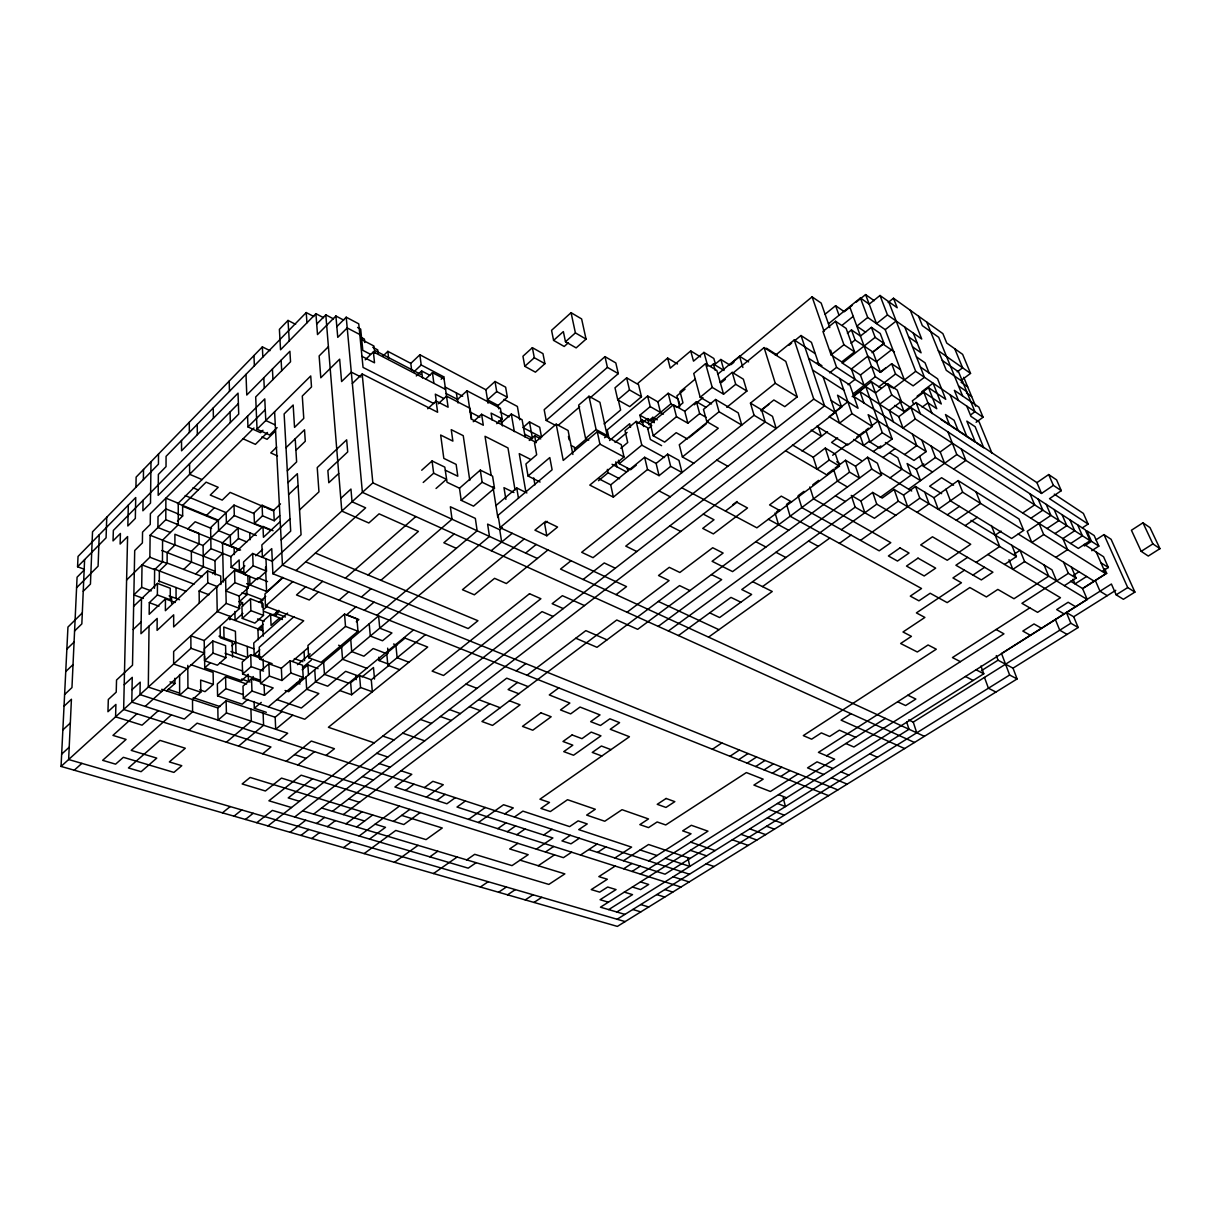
<?xml version="1.0" encoding="UTF-8"?>
<svg xmlns="http://www.w3.org/2000/svg" width="1221" height="1221" viewBox="0 0 1221 1221"><rect width="100%" height="100%" fill="white"/><g stroke="black" fill="none" stroke-linecap="round" stroke-linejoin="round"><path stroke-width="1.5" d="M171.581 603.189L171.596 597.603M175.168 602.487L165.446 598.885L165.384 610.698L207.585 570.924L220.696 576.022L220.879 584.554M126.602 580.021L149.862 557.234L150.122 535.241L165.797 519.688L165.888 498.137L178.235 503.235L253.953 427.991M159.295 581.913L159.371 570.94L167.109 563.446L167.155 552.579L174.908 545.024L174.908 534.264L203.083 545.497L234.31 515.567L234.005 505.097L253.953 513.522M154.441 588.324L154.624 569.688L162.454 562.087L162.576 540.155L178.281 524.74L178.235 503.235M157.372 594.963L157.463 583.409L170.268 588.232L170.253 599.74L157.372 594.963L149.313 602.655L149.176 614.316L165.446 598.885M158.532 453.998L158.44 464.178L92.521 531.807L90.446 584.081L83.242 591.269M149.038 626.114L148.306 687.072L161.676 691.498M150.992 461.767L150.504 503.098L142.888 510.79L143.055 500.305M141.514 598.748L140.964 633.714L157.173 618.437L157.082 630.372L173.672 614.835L173.657 626.922L234.539 570.344L247.817 575.579L248.245 587.835L239.24 596.062L239.606 608.455L204.212 640.567L204.38 653.052L145.146 706.394M143.391 598.427L133.852 594.917L141.682 587.347L142.033 564.896L154.624 569.688M143.376 479.639L143.529 469.475M135.928 487.271L136.126 477.106L262.362 346.886L269.963 350.671M128.312 505.112L127.839 525.976L135.333 518.406L135.729 497.542L78.037 556.425L77.564 566.758L84.463 569.322M106.761 517.2L106.074 537.82L77.564 566.758M99.237 534.783L98.092 566.162L76.587 587.744M84.6 559.615L81.838 623.885L74.588 630.982M996.305 655.601L998.03 660.21L1013.018 668.162L1017.108 678.937L617.368 926.403L61.05 766.422L67.949 627.06L82.311 612.896M295.619 324.343L288.019 320.436L279.395 329.334L280.54 349.786L315.918 313.675L323.611 317.719M313.873 316.56L306.227 312.561L166.071 456.349L166.025 466.636L158.364 474.465L158.181 495.344L238.721 414.072L238.034 393.147L181.563 450.793L181.517 440.491M238.385 403.556L113.355 530.433L113.034 540.903L120.406 533.47L120.131 544.047L127.594 536.553L123.642 709.493L680.982 887.026M316.712 324.069L325.809 314.835L333.547 318.895M84.157 570.054L77.076 577.197L71.963 687.576L64.606 694.566M343.681 320.116L335.897 315.995L317.506 334.569L315.918 313.675M336.828 326.618L346.215 317.201L358.745 323.84L363.049 367.414L433.821 403.556M262.958 430.235L260.485 432.677L247.97 426.923L265.278 409.661M328.403 346.688L319.139 355.921L320.802 377.777L339.652 359.188L341.605 381.547L351.282 372.13L360.943 376.999M277.136 427.625L269.627 434.997L257.036 429.197L310.729 375.961L311.508 386.95L302.289 396.031L303.77 418.391L294.536 427.396L293.162 405.021L284.127 413.934L290.69 531.135L281.166 539.926M177.503 521.077L182.662 515.979L182.616 505.433L206.12 482.158L218.193 487.301L210.271 495.07L222.207 500.106L230.128 492.399L265.201 507.387M267.475 432.463L255.403 444.352L243.086 438.782M275.473 431.074L267.078 439.316L261.889 436.935M187.652 529.075L195.131 521.794L211.554 528.495M66.85 649.099L74.069 642.078M365.232 359.813L373.382 351.877L445.573 389.423M206.563 515.323L214.347 507.753M276.694 447.115L270.741 452.899L277.503 455.967M286.019 447.68L304.517 429.777L305.281 441.285L295.925 450.274M352.335 383.501L362.179 373.977L437.606 412.24L436.095 401.037L448.092 407.188L443.772 376.831L421.199 364.972L419.871 354.762L485.882 389.758L488.064 403.22M382.707 356.334L387.851 351.358L410.805 363.385L411.645 370.192M234.005 505.097L210.607 527.64L210.974 548.672L203.22 556.059M65.736 671.596L73.031 664.59M133.638 606.318L157.463 583.409M183.699 569.429L191.422 562.057L191.331 551.358L199.084 543.91L198.962 533.318L176.633 524.313M287.317 470.833L296.627 461.92L295.223 438.766M410.805 363.385L419.871 354.762M262.088 505.25L262.53 515.811L274.237 520.757L273.718 510.225L262.088 505.25L254.029 512.896L254.441 523.443L271.093 530.418M133.196 629.487L141.148 621.932M287.973 482.6L297.359 473.702L301.068 534.767L272.314 561.126M195.635 574.038L203.373 566.727L203.083 545.497M413.37 372.359L421.199 364.972M215.262 574.923L214.988 560.698L222.756 553.372M240.583 550.03L230.571 545.985L238.461 538.537L238.141 527.991L222.512 542.841L223.412 582.005M254.441 523.443L262.53 515.811M64.026 706.226L71.428 699.251L68.635 759.523L625.137 921.596M288.644 494.52L298.077 485.622M273.718 510.225L280.494 503.861M416.285 375.961L421.611 370.955L429.884 375.274M212.622 573.763L215.201 571.336L161.874 550.518M273.061 530.692L262.988 526.48L230.861 556.639L231.151 567.399L242.933 572.039M199.267 603.128L199.13 591.01L207.768 582.905L207.585 570.924M274.237 520.757L279.67 515.659M425.686 378.983L432.448 372.664L444.078 378.769M231.151 567.399L239.118 559.951L239.453 570.833L244.536 572.832M280.006 521.825L263.446 537.271L262.988 526.48M62.851 729.929L70.33 722.985M272.42 561.324L252.671 553.479L243.559 561.95L243.971 574.267L257.326 579.532L266.499 571.138L265.964 558.867M290.003 518.788L261.874 544.932L262.393 557.264L271.734 548.641L272.894 573.748L828.586 795.649M299.557 509.905L318.956 491.865L317.231 467.582L346.657 439.835L347.71 451.923L327.869 470.497L328.8 482.722L338.736 473.473M441.163 379.258L443.772 376.831M239.453 570.833L244.841 565.842M255.693 555.784L262.546 549.435M124.206 684.783L132.265 677.35L131.792 702.09L184.325 719.047L192.597 711.797L192.506 699.526L200.793 692.215L200.656 680.066L213.324 684.386L213.11 672.405L190.964 664.728M234.539 570.344L234.89 582.646L225.885 590.949L239.24 596.062M243.971 574.267L253.129 565.796L252.671 553.479M427.701 408.76L436.095 401.037M438.202 403.8L446.535 396.138L470.039 408.287L471.703 419.276L483.302 425.213L481.578 414.255L473.244 421.718M61.66 754.135L69.2 747.221M132.036 689.651L140.201 682.157L140.003 694.612L689.468 874.236M225.595 578.647L226.19 603.372L173.641 651.526L173.641 664.026L187.057 668.65M340.766 498.397L350.946 489.072L352.045 501.77L365.644 507.844L296.001 570.543M247.375 587.286L257.799 577.762L267.536 581.608M458.043 402.961L457.524 399.42L466.987 390.796L500.412 408.333L502.167 418.864L496.733 423.672M239.133 601.907L247.039 594.719L246.795 587.515M61.05 766.422L190.934 648.305L190.842 635.775L204.212 640.567M272.894 573.748L372.848 482.844L362.179 373.977M238.675 606.181L242.536 602.655L239.255 601.404M250.488 598.809L241.926 606.578L242.292 618.391L254.868 623.107L263.492 615.415L263.003 603.632L250.488 598.809L250.9 610.637L242.292 618.391M485.882 389.758L495.024 381.486L505.631 387.179L507.356 397.222L498.168 405.433L498.733 408.821M532.387 347.68L522.939 356.242L524.786 366.3L535.424 372.176L544.932 363.675L542.979 353.647L532.387 347.68L534.31 357.738L544.932 363.675M553.586 340.384L563.354 331.593L565.476 341.758L576.144 347.893L586.049 339.102L581.623 318.94L571.062 312.683L551.556 330.326L553.586 340.384L564.209 346.474L568.406 342.735M242.887 613.415L235.104 620.436L234.859 611.477M282.753 577.411L266.605 591.987L265.537 567.017M212.82 641.025L204.395 648.626L204.563 660.714L217.384 665.216L225.87 657.692L225.58 645.619L212.82 641.025L213.034 653.128L204.563 660.714M282.967 577.686L264.957 593.955L265.461 606.135L303.708 620.802L259.691 659.172L272.115 663.644M259.157 602.319L265.705 596.428M74.252 770.222L81.868 763.384M136.981 713.736L112.943 735.393L126.084 739.422L102.625 760.332L115.598 764.163L123.352 757.31L173.916 772.405L181.792 765.689L169.337 761.935L185.302 748.229L159.951 740.369L128.419 767.948L141.102 771.687L156.761 758.119L131.196 750.381L171.413 714.865M495.024 381.486L496.718 391.559L487.515 399.832L498.168 405.433M524.786 366.3L534.31 357.738M166.636 690.949L174.908 683.516L174.908 678.265M265.461 606.135L292.796 581.639M263.522 609.523L267.475 605.982M421.703 470.222L432.066 460.958L444.81 467.124L447.039 482.28L459.493 488.217L461.187 500.335L473.55 506.15L494.49 488.232L492.582 476.129L480.296 470.116L459.493 488.217M565.476 341.758L575.396 332.89L571.062 312.683M248.336 674.679L241.499 680.616L204.731 667.856L210.18 662.988M158.348 710.653L142.079 725.167L115.583 716.834L115.903 704.425L107.952 711.721L108.318 699.465L116.224 692.154L116.544 680.021L132.509 665.186L134.707 550.518L142.384 542.902L142.552 532.097L150.244 524.42L150.381 513.705L264.774 398.901L265.781 420.528L275.229 424.923M231.807 645.726L235.714 642.246M187.79 665.353L187.927 687.881L179.64 695.253L179.594 674.465M282.02 618.803L270.589 614.453L262.637 621.535L263.232 636.172M263.095 624.313L257.906 628.922L258.318 639.712M278.831 610.347L273.55 615.033L263.828 611.324M305.708 586.797L296.505 594.963L309.264 599.999L318.483 591.895M423.214 482.463L433.638 473.214L432.066 460.958M258.287 629.929L261.92 626.709L262.057 630.082M279.136 611.431L276.648 613.644L285.439 617.002M525.213 437.255L522.1 419.719L511.309 414.056L501.862 422.405L498.748 420.787M313.049 589.789L322.634 581.333M287.637 613.095L253.754 643.009L254.166 654.685L261.111 657.188M213.324 684.386L205.052 691.651L199.634 689.834M436.034 488.492L446.459 479.319L433.638 473.214M246.611 684.019L225.58 676.724L217.353 683.958L217.582 695.878L242.216 704.181L247.741 699.45M261.294 658.485L250.702 654.67L242.246 662.087L242.613 674.053L260.287 680.25M294.078 616.59L259.218 647.191L259.691 659.172M254.166 654.685L259.783 649.77M345.39 578.159L415.827 516.559M522.97 427.564L529.471 421.886L539.697 427.258L541.559 437.316L523.885 428.098M589.85 398.077L618.299 373.626L615.811 362.927L604.99 356.639L544.169 409.691L546.199 420.436L555.555 425.396M217.582 695.878L225.854 688.675L225.58 676.724M242.613 674.053L251.114 666.651L250.702 654.67M546.199 420.436L607.417 367.384L604.99 356.639M188.889 730.28L197.1 723.168L270.955 746.993L262.683 753.784M339.041 600.167L348.641 591.864M368.086 574.999L418.406 531.394L379.09 513.843L368.834 522.985L341.804 511.08L325.809 314.835M226.129 700.732L226.404 712.942L218.04 720.115L217.811 707.936L226.129 700.732L275.168 717.231L282.188 711.37M260.455 681.883L251.526 678.754L242.994 686.156L243.361 698.381L304.746 719.245L413.507 629.899M268.315 706.867L303.22 677.426L302.503 665.231L290.14 660.729L281.349 668.269L268.849 663.781L260.149 671.306L260.622 683.562L273.183 687.942L264.514 695.329L251.953 691.01L243.361 698.381M529.258 440.46L534.676 435.775L540.735 438.919M461.187 500.335L482.142 482.249L480.296 470.116M572.878 454.456L568.086 430.494L556.181 424.16L534.508 442.826L536.675 454.761L525.915 463.949L528.037 476.022L540.094 482.036M604.563 437.744L607.188 435.546L599.908 402.304L588.965 396.245L578.647 405.128L585.576 438.431L588.751 440.125M558.546 425L579.685 406.822M260.622 683.562L269.368 676.052L268.849 663.781M361.416 597.023L371.092 588.72M380.876 580.326L452.029 519.23L450.351 506.761L475.335 518.391L477.152 530.784L376.923 615.292M344.536 614.102L307.936 645.466L308.684 657.737L321.138 662.316L357.982 631.257L356.944 618.986L344.536 614.102L345.512 626.404L308.684 657.737M293.071 660.653L308.104 647.786M355.921 606.852L346.703 614.743L358.898 619.551L356.288 621.764M626.648 377.854L615.002 387.805L617.765 399.893L629.746 406.624L641.468 396.764L638.552 384.707L626.648 377.854L629.502 389.942L641.468 396.764M297.451 664.682L310.134 653.876M269.368 676.052L281.944 680.494L290.781 672.969L290.14 660.729M364.438 610.302L374.038 602.136M454.197 533.943L443.834 542.765L456.333 548.336M266.331 712.316L254.334 708.272L261.248 702.411M528.037 476.022L549.801 457.554L552.106 469.795L498.107 515.277L500.045 527.625L626.541 586.614L616.056 594.627M617.765 399.893L629.502 389.942M303.434 666.834L311.324 660.134M637.774 383.379L667.628 358.058L677.487 363.965M302.182 669.764L307.89 664.941L318.04 668.635M495.94 505.57L516.727 487.957L526.892 492.933M585.576 438.431L596.107 429.563L588.965 396.245M226.373 742.215L251.312 721.184L250.916 709.08M574.374 449.007L586.431 438.843M604.09 423.962L620.619 410.027L618.299 399.908M700.595 356.944L690.72 350.931L670.253 368.177L667.628 358.058M613.354 497.115L610.714 484.874L644.642 457.265L647.527 469.505L613.354 497.115L589.789 485.103L624.023 456.975L621.26 444.658L597.283 431.746L563.232 460.424L556.181 424.16M660.5 412.454L657.875 401.877L647.618 396.001L607.234 429.899L609.172 438.736M715.308 363.629L713.842 358.47L703.937 352.396L693.513 361.141L690.72 350.931M238.614 746.107L263.583 725.243L263.11 713.171M280.586 711.034L489.484 536.446L487.606 524.099L499.74 529.746L501.678 542.048M500.045 527.625L599.938 444.139L597.283 431.746M499.74 529.746L502.365 527.564M609.569 440.506L629.715 423.702L630.54 427.274M641.62 422.344L639.911 415.201L650.213 406.608L647.618 396.001M657.875 401.877L668.177 393.284L678.311 399.16M661.599 445.65L650.35 439.468L647.512 427.701L636.187 421.398L625.015 430.708L627.716 442.521L620.756 448.275M720.176 382.234L732.218 372.359L735.698 384.294L723.565 394.169L716.834 370.467L705.585 363.629L693.742 373.504L700.198 397.268L711.553 403.937M615.018 442.429L627.106 432.387M637.957 423.366L642.048 419.978L651.465 425.229M643.604 421.917L647.588 418.62L653.678 422.023M695.237 379.09L680.051 391.697L682.966 402.838L677.472 407.371M710.607 366.331L713.415 364.011L723.992 370.451L720.833 359.462L713.873 365.232M685.012 389.148L676.892 395.879L679.746 406.868M292.735 715.155L275.702 729.273L275.168 717.231M491.224 550.717L512.225 533.302M648.946 420.558L652.838 417.338L657.264 419.826M668.177 393.284L670.878 403.861L650.228 420.97L639.911 415.201M684.752 411.279L696.443 401.694L699.648 413.614L687.866 423.199L684.752 411.279L673.412 404.762L650.335 423.824L653.235 435.775L664.651 442.094L676.205 432.692L687.469 439.011M647.557 429.151L651.709 425.732M718.009 373.977L739.529 356.242L748.595 361.889M729.639 364.774L812.087 296.856L821.168 303.067L829.776 327.594M731.058 364.621L733.897 362.301M279.288 740.14L287.698 733.241L226.404 712.942M524.267 538.919L462.438 589.712L474.359 594.81L494.581 578.342L506.364 583.531L547.939 549.954M389.301 665.109L371.276 679.776L359.554 675.457L350.671 682.753L351.617 694.78L339.713 690.521M405.204 637.988L386.706 653.174L387.866 665.262L399.649 669.719M547.298 521.367L544.627 523.55L546.825 535.79L557.57 527.045L545.68 521.336L534.92 530.173L546.825 535.79M389.041 664.331L379.136 660.592L388.141 653.204L387.652 648.168M598.473 480.692L608.104 472.786L607.371 469.383M636.278 465.17L630.677 469.734L619.23 463.675L641.788 445.161L636.187 421.398M653.235 435.775L676.48 416.712L673.412 404.762M700.198 397.268L712.225 387.393L705.585 363.629M362.042 676.907L373.473 667.536L374.511 679.059M694.261 404.792L702.96 397.664M721.367 382.585L725.305 379.365M733.241 372.863L764.102 347.588L785.79 361.401L797.221 396.871L784.798 406.654L773.87 399.984L761.553 409.768L765.216 421.932L593.024 557.661L581.669 552.289L754.074 415.293L750.457 403.113L775.259 383.241L764.102 347.588M351.617 694.78L360.561 687.499L359.554 675.457M387.866 665.262L425.442 634.661M525.625 553.067L536.172 544.474M715.613 399.496L719.032 411.752L741.773 425.076L738.247 412.881L715.613 399.496L703.479 409.371L706.806 421.627L718.269 428.235L682.386 456.975L693.757 463.232M825.091 314.224L835.591 305.693L844.352 311.721L852.273 305.326M775.381 355.296L794.245 339.972L815.292 353.693M788.98 345.299L791.651 343.116M794.337 340.949L801.022 335.516L811.446 342.353L819.169 365.171M222.451 812.835L230.204 806.577M286.263 761.294L311.324 741.055L334.447 748.717L326.022 755.417M706.806 421.627L719.032 411.752M828.464 323.809L860.423 298L869.184 304.166L880.005 295.482L897.206 307.753L893.482 298.229L888.125 302.487M670.665 466.361L659.065 475.656L656.12 463.446L667.643 454.151L678.968 460.348L682.051 472.527L670.665 466.361L667.643 454.151M708.226 421.382L679.273 444.765L682.386 456.975M856.257 302.121L865.582 294.597L874.221 300.702M688.919 437.835L706.471 423.687M726.77 407.31L746.886 391.071L743.36 379.182L732.218 372.359M835.576 321.26L822.939 331.44L831.089 354.929L841.742 361.935L854.563 351.846L846.122 328.418L835.576 321.26L843.925 344.734L854.563 351.846M842.505 324.969L853.235 316.376M234.005 816.162L241.758 809.95M297.878 764.987L314.514 751.663M847.405 333.226L851.48 329.96L860.439 336.05L871.397 327.365L880.234 333.47L884.004 343.437L872.984 352.06L855.112 339.987L851.48 329.96M860.423 298L867.704 317.475L856.806 326.16L865.643 332.204M245.436 819.444L253.205 813.278M571.046 560.729L560.515 569.093L924.404 736.339M760.775 410.775L768.833 404.38M831.089 354.929L843.925 344.734M851.006 343.238L855.112 339.987M880.005 295.482L887.469 314.911L876.51 323.596L865.582 294.597M256.761 822.71L272.375 810.408L468.208 868.162L476.159 862.698M312.515 778.754L288.232 797.908L299.466 801.297M829.624 372.817L836.583 367.338L830.585 350.091M842.307 363.202L875.136 337.362L871.397 327.365M904.395 379.96L885.24 329.655L896.168 321.031M871.977 352.716L883.912 343.376M851.327 369.047L867.795 356.166L876.709 362.149M267.979 825.93L542.017 611.614L553.159 616.452M583.119 579.487L604.242 562.957L615.323 568.208M313.629 814.148L835.21 412.515L813.766 399.099L625.763 546.123L636.828 551.526M876.693 361.37L892.368 349.175M842.231 363.019L860.454 375L871.535 366.376L880.478 372.329L891.651 363.721L900.472 369.688M848.137 384.783L855.066 379.395L851.388 369.047M294.704 816.986L824.557 405.845L801.022 335.516M880.051 372.298L885.53 368.055M853.082 393.864L875.32 376.709L891.681 387.53M852.151 396.627L871.412 381.776L881.013 388.08M853.723 395.848L865.735 386.599L875.472 392.948L887.575 383.684L897.176 390.048L901.403 401.327L889.239 410.5L893.421 421.917M853.189 396.718L859.92 391.529L898.778 416.682L903.006 428.052L915.231 418.956L1085.301 529.853L1090.094 540.735L1078.341 548.412L935.439 457.493L931.074 446.077M847.862 401.77L835.515 411.294L839.529 423.138L851.983 413.614L872.328 426.45L847.649 445.039L816.788 426.205M808.684 358.379L849.908 385.058L858.058 408.257L837.545 395.207L841.62 407.081L829.151 416.682L859.92 435.79M290.079 832.279L305.723 820.237M878.723 386.92L895.542 374.023L913.155 385.851L924.45 377.289L904.792 327.091M802.044 451.114L827.472 431.654M732.768 504.746L737.041 501.48M300.961 835.408L308.76 829.456M316.621 823.458L324.527 817.398M332.509 811.293L506.715 678.174L528.22 686.645M516.224 670.909L525.808 663.583M725.427 511.05L736.935 502.258L747.527 507.982L713.354 533.898L702.716 528.403L714.01 519.764L703.265 514.117M893.162 388.507L915.704 371.337L983.073 417.246L976.113 422.298M879.578 404.258L891.773 394.994L909.141 406.562M837.606 437.851L831.577 442.429L861.309 460.47M792.444 444.948L813.232 457.234L825.304 448.076L835.485 454.197L839.438 466.117L756.883 527.823L681.715 487.744M311.752 838.522L319.551 832.6M327.411 826.632L335.332 820.634M343.315 814.575L489.499 703.693M517.521 682.432L508.104 689.575L518.803 693.742M527.029 675.228L585.821 630.631L607.02 639.835M832.661 455.265L847.633 443.971M856.699 437.133L864.3 431.41M868.543 428.205L865.811 430.265L869.947 442.002L879.837 448.153L892.185 438.98L871.412 381.776M871.275 426.144L878.097 421.001M346.016 823.824L362.072 811.736M627.045 612.24L669.093 580.586L658.516 575.503L669.276 567.338L679.853 572.481L712.713 547.741L723.122 553.052L712.087 561.294L732.585 571.596L871.733 469.078L881.562 475.03L668.406 630.982M839.438 466.117L829.212 460.027L817.063 469.185L813.232 457.234M921.809 391.666L933.088 383.18L941.299 403.968L923.824 392.231L912.346 400.854L913.69 404.395M917.124 396.215L928.509 387.652L945.756 399.328L937.575 378.8L920.436 367.033M894.611 405.433L904.013 411.569L916.04 402.548L1036.919 482.631L1041.528 493.437L1053.372 485.363L1061.308 490.674L1049.511 498.672L1088.109 524.053L1082.325 527.869M957.233 371.856L962.621 367.811L954.73 348.733M898.778 416.682L910.927 407.585L1041.528 493.437M869.611 440.979L863.537 445.528L860.088 435.607M776.525 511.874L779.395 509.737M789.453 502.213L786.568 504.365L790.109 516.224L921.534 588.507L910.286 596.123L918.94 600.824L930.173 593.253L947.175 602.609L969.856 587.545L986.4 596.932L997.832 589.422L1013.979 598.733L1048.717 576.175L1044.092 565.018M803.983 491.346L798.137 495.711L801.77 507.57L879.196 550.824L890.796 542.673L813.552 498.84L809.828 486.965M812.774 484.768L818.665 480.357M827.579 473.702L833.531 469.246L837.423 481.12L847.435 486.981M835.027 468.116L845.543 460.256L855.494 466.224L859.523 478.067L849.541 472.13L845.543 460.256M869.947 442.002L882.31 432.753L892.185 438.98M356.608 826.983L372.664 814.987M405.54 790.414L413.919 784.157M922.16 407.158L927.945 402.838L936.766 408.73L928.509 387.652M961.141 380.403L970.542 373.397L962.621 354.349L946.748 343.055L942.887 333.638L893.482 298.229M873.32 451.541L880.89 445.924M855.494 466.224L867.612 457.234L877.411 463.217L881.562 475.03M343.483 847.649L351.297 841.849M359.172 836.003L399.465 806.104M424.42 787.591L432.86 781.318L443.269 784.752L426.434 797.16M558.76 687.896L549.267 694.932L569.886 703.067L560.485 709.935L570.65 713.888L580.036 707.051L600.03 714.926L590.643 721.657L600.488 725.472L609.874 718.803L619.612 722.649L610.241 729.273L629.456 736.736L539.957 799.206L549.481 802.441L540.918 808.394L550.35 811.553L567.536 799.709L595.283 809.264L586.675 815.094L604.761 821.245L622.023 809.691L648.488 818.94L639.85 824.618L648.519 827.609L657.157 821.962L665.735 824.953L746.382 772.572L763.14 779.166L753.922 785.088L770.39 791.483L798.168 773.839M849.541 472.13L637.683 629.334L616.758 619.993L481.929 721.504L492.521 725.411L520.054 704.822L509.462 700.762M882.966 457.493L895.069 448.58M369.551 839.071L385.485 827.334L375.091 824.19M393.544 821.382L409.859 809.37M658.226 626.373L721.672 579.624L711.477 574.587M904.593 454.533L916.757 445.604L912.469 434.127M364.148 853.586L395.772 830.448L426.068 839.605L442.261 828.006L401.663 815.399M420.146 812.606L403.83 824.541L250.137 777.441L242.14 783.958L265.415 790.994L281.517 778.098L315.598 788.69M436.721 800.488L445.1 794.352M970.771 414.774L974.953 411.721L958.592 371.871L942.276 360.47M890.033 477.884L901.953 469.2L897.817 457.753L889.972 452.884M921.824 440.14L926.159 451.587L913.995 460.424L885.423 442.536M851.251 495.405L860.897 501.022L872.71 492.429L882.234 498.061L894.138 489.453L903.525 495.1L907.707 506.761M455.296 797.679L446.917 803.769L394.932 786.996L411.767 774.328L401.053 770.772M678.464 635.546L730.967 597.39L740.857 602.212M967.566 557.371L955.906 565.247L981.333 579.914L992.917 572.206L932.462 536.797L920.695 544.948L947.252 560.256L970.726 544.276L898.29 501.159L874.419 518.269L855.158 507.173L741.758 589.56L751.632 594.444L719.612 617.551L709.691 612.85M880.295 497.374L911.293 474.954L907.111 463.537L916.315 469.246L923.748 463.873M853.967 396.596L940.216 451.938L952.349 443.162M919.642 456.471L923.305 466.254L935.439 457.493M465.399 800.991L457.02 807.035L552.869 837.972L536.355 849.144M762.499 586.599L829.792 538.049M841.376 529.7L876.754 504.166L895.741 515.293M908.638 489.163L956.821 454.548L1090.094 540.735M903.525 495.1L915.521 486.492L933.928 497.725L938.247 509.34L962.652 492.2L1023.686 530.372L1011.629 538.476L950.396 500.808L945.97 489.194M394.414 862.285L418.055 845.344M708.562 637.133L772.252 591.498L752.64 581.654M839.438 543.345L850.991 535.073M953.677 469.093L965.857 460.393L961.354 449.038M468.605 819.383L485.302 807.493M860.5 540.384L919.795 498.168L1016.391 556.608L1004.593 564.453M933.928 497.725L958.134 480.586L1019.016 518.986L1023.686 530.372M429.838 856.852L437.79 851.235M478.418 822.496L503.556 804.731L513.263 807.936L504.822 813.873M917.017 512.301L929.074 503.785L924.77 492.139M433.501 873.534L457.142 857.02M497.756 828.662L506.074 822.862M514.438 817.017L522.878 811.126L569.642 826.617L578.128 820.878L587.225 823.931L578.739 829.624L631.593 847.13L614.896 857.981M947.328 514.819L959.447 506.364M466.697 859.874L474.694 854.318L512.011 865.613L528.174 854.685L509.691 848.946L517.872 843.345M507.295 831.699L515.613 825.945M956.302 520.253L980.585 503.418L976.022 491.865M516.742 834.706L525.061 828.983M965.17 525.625L977.227 517.307M1036.919 482.631L1048.671 474.557L1056.592 479.884L1061.308 490.674M543.681 834.996L552.045 829.303M1022.694 513.003L1034.645 504.884L1029.975 493.772M995.191 535.134L1001.113 531.12M480.387 887.011L488.217 881.715M1030.89 518.223L1042.826 510.18L1038.125 499.099M545.466 852.014L553.693 846.474M570.329 835.286L561.981 840.903L571.001 843.818L579.349 838.232M964.468 570.192L952.945 577.945L961.446 582.768L916.391 612.896L924.892 617.429L902.991 631.99L911.431 636.355L900.64 643.498L917.337 651.999L928.082 644.963L936.293 649.206L803.296 735.607L811.629 739.178L821.367 732.89L829.624 736.461L839.407 730.173L855.646 737.316M976.113 562.362L999.694 546.504L991.376 525.503M498.565 892.246L506.379 887.011M538.217 865.735L554.487 854.853M712.423 749.251L721.855 742.948M972.954 575.076L984.553 567.322M1047.053 528.51L1058.928 520.589L1054.181 509.569M1014.193 554.212L1020.039 550.32L1024.602 561.584L1087.255 599.496L853.891 747.008L845.878 743.528M1070.466 581.104L1082.554 588.491L1105.768 573.717L1043.696 534.554L1031.821 542.475L1027.212 531.318L1050.915 515.399L1046.199 504.365M507.539 894.825L515.354 889.621M571.657 852.197L563.43 857.661L301.144 775.182L268.925 800.793L291.498 807.539M1054.99 533.562L1066.833 525.702L1062.087 514.728M580.524 855.021L597.13 844.047M729.975 756.272L739.392 750.045M1024.602 561.584L1012.835 569.352L1009.004 559.706M525.244 899.908L533.058 894.779M597.573 852.395L605.906 846.916M738.629 759.721L748.03 753.54M1070.634 543.513L1082.417 535.79L1077.639 524.862M1055.799 557.356L1067.597 549.633L1062.85 538.568L1074.678 530.769L1069.901 519.825M533.989 902.426L541.788 897.328M747.191 763.14L756.577 757.005M1084.355 546.001L1091.482 541.346L1098.839 546.108L1091.727 550.717M1096 539.819L1103.982 534.615L1111.095 539.3L1134.904 592.093L1123.381 599.297L1116.177 594.825L1111.4 584.02L1001.51 653.494L1009.645 675.015L1017.108 678.937M755.677 766.529L765.048 760.439M1142.963 522.802L1131.424 530.25L1141.192 551.358L1148.289 556.059L1159.95 548.656L1149.999 527.609L1142.963 522.802L1152.883 543.894L1159.95 548.656M615.186 866.071L598.855 876.617L607.341 879.257L591.254 889.59L599.679 892.139L607.692 887.026L616.04 889.575L600.076 899.724L608.363 902.197M623.443 860.744L648.565 844.505L690.079 858.439M764.087 769.886L773.442 763.842M851.037 713.72L841.071 720.161L904.654 748.565M1064.376 585.653L1076.098 578.128L1068.344 573.351L1021.931 603.327L1037.591 612.347L1060.484 597.725L987.85 554.471M1073.213 575.503L1079.028 571.764M623.672 868.772L631.913 863.476M772.42 773.214L781.761 767.2M1029.807 607.86L952.441 657.57L960.393 661.675M1086.614 576.48L1075.029 583.897L1073.045 579.212M632.066 871.443L640.308 866.177M648.61 860.881L691.025 833.775L682.676 830.86L691.345 825.289L707.951 831.165L640.399 874.099M780.662 776.51L790.002 770.543M1102.563 571.199L1108.347 567.506L1103.57 556.745L1084.233 544.337M1084.141 587.698L1106.684 573.336L1104.684 568.803M1141.192 551.358L1152.883 543.894M826.571 755.784L885.393 718.406M981.409 670.68L998.03 660.21M1013.018 668.162L1078.158 627.502L1070.848 623.244L1066.376 612.484L1073.686 616.773L1115.75 590.323M608.699 909.599L632.524 894.627L624.313 892.108M980.936 666.01L983.775 673.778L665.063 874.175L588.797 849.557M908.622 719.947L913.247 722.099L1070.848 623.244M1116.177 594.825L1127.731 587.576L1134.904 592.093M616.849 912.011L909.019 729.273L906.699 722.099M617.109 919.26L1009.645 675.015M624.938 914.392L600.473 907.188L834.615 759.187L818.452 752.365L1003.952 633.836L996.092 629.517M302.625 810.851L548.84 884.416L564.85 873.885L520.07 860.164M632.799 909.492L640.811 911.889M321.611 807.997L364.606 821.016M640.735 904.563L648.733 906.989M348.672 798.946L359.478 802.304M632.371 887.026L640.567 889.575L648.672 884.477L640.476 881.898M656.761 894.596L664.743 897.069M664.85 889.56L672.832 892.063M294.551 754.609L306.166 758.363M362.484 776.525L373.412 780.051M673.168 876.785L689.178 881.944M379.304 763.583L390.232 767.2M640.125 849.953L656.974 855.539M665.277 858.287L689.773 866.406L687.911 857.707M168.223 689.316L179.426 693.055M193.254 697.664L219.978 706.562M161.706 689.3L217.811 707.936M376.77 753.311L387.82 757.02M706.181 863.842L714.117 866.513M169.978 681.852L174.908 683.516M187.927 687.881L200.793 692.215M374.206 742.856L328.388 727.289L427.701 647.054L403.998 637.713M690.384 850.35L706.608 855.86M225.854 688.675L243.498 694.703M276.923 699.602L301.358 708.012L318.834 693.543L306.669 689.239L305.952 677.09M382.86 736.095L394.017 739.941M690.704 842.139L715.124 850.549M241.59 679.074L250.061 682.02M285.088 690.491L288.583 691.712L378.586 615.918L379.746 628.174L391.941 632.966L382.509 640.781L370.314 636.049L369.215 623.809M402.747 733.165L424.725 740.842M219.994 663.049L242.765 671.062M190.934 648.305L204.38 653.052M732.325 839.789L748.214 845.405M213.034 653.128L225.87 657.692M251.114 666.651L263.538 671.062M296.566 682.783L300 684.004M225.046 653.235L244.139 660.042M230.983 651.51L247.649 657.478L247.283 646.443M290.781 672.969L303.22 677.426M420.421 719.444L431.471 723.397M741.025 834.34L756.883 840.033M218.971 636.172L253.831 648.824M348.657 683.18L324.45 674.374L323.626 662.209M360.561 687.499L372.344 691.773L371.276 679.776M440.43 716.513L451.358 720.482M749.786 828.861L765.628 834.63M294.337 658.577L302.945 661.721M149.313 602.655L158.959 606.196M357.677 675.762L345.635 671.336L327.686 686.202L315.522 681.837L314.743 669.688M449.465 709.554L460.393 713.583M766.544 826.281L774.435 829.181M366.773 668.299L342.536 659.248L341.605 647.054M469.505 706.623L480.326 710.653M601.861 755.997L592.277 752.426L601.404 746L610.973 749.633M767.49 817.795L783.287 823.687M169.109 595.848L179.502 599.725M228.495 617.979L262.713 630.723M141.682 587.347L151.221 590.888M230.632 616.605L217.231 611.584L216.743 586.889M257.585 618.955L264.072 621.397M338.599 645.237L342.033 646.535M226.19 603.372L239.606 608.455M478.678 699.602L500.198 707.737M768.436 809.172L784.37 815.185M158.699 580.998L186.325 591.407M282.433 619.535L279.151 618.284L271.077 625.411L270.589 614.453M199.13 591.01L209.005 594.749M250.9 610.637L263.492 615.415M154.075 568.91L194.032 584.157M273.245 614.361L276.434 615.582L276.267 612.072M207.768 582.905L217.659 586.706M385.21 653.143L373.153 648.519L363.904 656.196L351.709 651.587L350.732 639.377M408.928 662.225L397.13 657.707L395.909 645.619M465.979 684.096L477.014 688.339M777.472 803.494L785.454 806.547L783.149 797.725M166.422 562.759L202.396 576.648M245.452 593.269L263.202 600.121M161.798 561.401L167.109 563.446M149.862 557.234L162.454 562.087M242.017 592.78L247.039 594.719M345.512 626.404L357.982 631.257M778.51 794.642L786.568 797.771M246.688 583.638L266.147 591.239M393.559 644.001L396.84 645.268M234.89 582.646L248.245 587.835M174.13 544.566L214.988 560.698M150.122 535.241L174.908 545.024M170.391 532.478L157.921 527.503L158.013 516.666L165.842 508.852L178.266 513.934M210.974 548.672L231.074 556.7M253.129 565.796L266.499 571.138M210.79 538.11L239.041 549.511M189.301 529.746L210.577 538.339M221.871 542.902L233.058 547.42M236.233 548.702L239.392 549.984M837.85 789.911L282.448 565.064L274.603 411.782M165.797 519.688L178.281 524.74M238.461 538.537L246.81 541.941M177.427 513.843L182.662 515.979M305.662 561.858L468.192 628.571L477.96 620.726L315.415 553.067M823.626 774.465L807.569 767.872L817.032 761.858L833.073 768.528M831.562 777.716L847.191 784.141M256.334 535.5L226.404 523.137L226.144 512.667L185.18 495.558M177.411 503.281L218.345 520.192L218.574 530.647L230.296 535.439L230.571 545.985M182.601 506.166L217.46 520.558M840.979 771.825L848.824 775.091M234.31 515.567L262.622 527.396M193.01 487.774L198.229 489.972M266.85 508.089L273.397 510.882M575.808 638.232L597.008 647.313L679.563 585.607L689.911 590.582M202.045 479.594L189.652 474.297L189.576 463.675M869.703 753.861L877.487 757.249M563.278 608.592L552.151 603.693L562.377 595.695L584.493 605.57M914.483 742.475L362.393 492.353L346.215 317.201M372.848 482.844L537.393 558.47M658.363 601.449L718.955 629.7M897.633 701.77L905.616 705.555L915.857 699.053L907.875 695.222M445.421 470.268L457.799 476.221L456.135 464.377L443.818 458.379L440.674 435.042L452.869 441.102L451.251 429.67L463.247 435.683L469.78 480.433M482.142 482.249L494.49 488.232M513.934 492.521L503.983 487.667L505.876 499.374M530.402 459.31L519.261 453.663L525.946 492.338M669.841 525.9L680.753 531.456M965.429 676.495L973.168 680.448M995.939 692.048L988.43 688.217L984.477 677.426M481.578 414.255L535.882 442.338M361.95 356.334L374.526 362.82L373.382 351.877M443.742 398.473L435.332 394.154L436.324 401.434M470.207 412.118L479.96 417.139M599.053 478.876L610.714 484.874M370.497 354.319L362.805 350.32L360.683 329.075L357.6 327.457M446.138 393.513L457.524 399.42M524.847 434.31L532.387 438.217M976.052 669.78L983.775 673.778M375.656 350.854L420.879 374.42M445.207 387.103L462.683 396.215M608.104 472.786L619.566 478.769M502.167 418.864L491.101 413.11L492.246 420.222M361.737 339.636L373.977 346.047L374.725 353.159M500.122 412.011L509.34 416.834M372.787 347.313L377.762 349.908L378.128 353.281M658.974 490.857L670.253 496.779M755.784 541.697L765.933 547.023M775.961 552.289L785.881 557.509M359.798 334.539L347.207 327.93L337.759 337.347L335.897 315.995M571.443 445.619L574.358 447.145L575.06 450.595M361.416 337.515L364.392 339.072L364.743 342.506M612.057 464.285L626.602 471.947M503.998 399.359L517.383 406.456L519.734 419.826M599.938 444.139L624.023 456.975M647.527 469.505L659.065 475.656M496.718 391.559L507.356 397.222M596.107 429.563L607.188 435.546M644.642 457.265L656.12 463.446M768.33 519.261L788.674 530.265M808.546 541.04L818.314 546.321M641.788 445.161L664.514 457.539M779.914 510.607L769.581 504.929L781.272 496.123L791.59 501.877M716.788 460.088L727.869 466.285M1030.509 635.363L1022.832 631.074L1034.019 623.962L1041.681 628.311M650.213 406.608L663.415 414.102M676.48 416.712L687.866 423.199M1067.078 634.416L1059.752 630.219L1055.356 619.459M607.417 367.384L618.299 373.626M670.878 403.861L676.693 407.204M835.454 495.802L845.375 501.51M699.648 413.614L706.074 417.338M696.443 401.694L706.028 407.295M575.396 332.89L586.049 339.102M785.576 450.747L827.304 475.183M1064.285 614.026L1056.669 609.569L1068.146 602.274L1075.716 606.791M754.074 415.293L776.205 428.479L772.496 416.346L750.457 403.113M712.225 387.393L723.565 394.169M836.767 461.736L839.605 463.431M735.698 384.294L746.886 391.071M811.156 430.051L821.428 436.279L818.146 426.282M880.57 472.145L911.69 491.01M970.954 520.344L1051.953 569.81L1056.592 580.937M853.647 439.438L920.512 480.631L916.315 469.246M941.635 493.65L929.639 486.248L941.605 477.716L953.555 485.195M1107.233 595.68L1100.014 591.223L1095.359 580.54M720.833 359.462L729.746 364.957M775.259 383.241L797.221 396.871M1018.146 533.989L1094.108 581.135M923.305 466.254L932.508 472.023M1103.784 571.504L1106.684 573.336M831.135 400.457L841.62 407.081M926.159 451.587L868.146 414.667L872.328 426.45M1100.96 562.805L1108.347 567.506M766.452 348.244L777.044 354.975M812.576 370.039L843.803 390.079M817.231 362.668L821.916 365.705M836.583 367.338L864.147 385.317L860.454 375M1054.288 494.139L1083.393 513.415L1088.109 524.053M940.948 419.429L949.694 425.229L945.481 414.545L954.105 420.299L958.348 430.952L975.365 442.216L966.834 421.123L975.152 426.724L983.729 447.771L976.754 443.147M951.144 426.175L956.898 429.99M883.042 344.108L894.428 351.907M875.136 337.362L884.004 343.437M966.391 392.887L971.641 396.52M916.452 356.883L925.045 362.82L929.044 372.954M958.531 385.958L966.696 391.59M867.704 317.475L885.24 329.655M961.11 382.326L967.673 386.874M912.53 346.856L921.092 352.808L913.308 333.089M962.621 381.685L946.275 370.314L926.754 322.069M908.638 336.92L917.185 342.903M887.469 314.911L921.733 339.026L910.286 310.271M938.338 350.717L970.542 373.397M1103.982 534.615L1127.731 587.576M1098.839 546.108L1094.169 535.561L1086.827 530.769L1091.482 541.346M1096.199 552.014L1105.768 573.717M1048.671 474.557L1053.372 485.363M1082.554 588.491L1087.255 599.496M1071.366 567.017L1076.098 578.128M1063.613 562.209L1068.344 573.351M1039.01 523.397L1043.696 534.554M1073.686 616.773L1078.158 627.502M983.073 417.246L978.891 407.158L954.364 390.323L958.47 400.488M963.735 377.32L975.655 406.257M992.017 453.25L979.15 421.932L970.939 416.376L966.757 406.12M962.621 395.986L938.705 337.317L922.359 325.671L918.558 316.193M1011.843 545.314L1016.391 556.608M950.106 394.78L966.895 436.614M947.923 431.898L956.821 454.548M888.644 301.648L915.704 371.337M923.824 392.231L932.111 413.583M958.134 480.586L962.652 492.2M940.216 451.938L944.611 463.324M916.04 402.548L920.329 413.766M910.927 407.585L915.231 418.956M891.651 363.721L895.542 374.023M899.862 400.473L904.013 411.569M887.575 383.684L891.773 394.994M872.984 352.06L880.478 372.329M849.679 306.685L875.32 376.709M915.521 486.492L919.795 498.168M865.735 386.599L882.31 432.753M835.591 305.693L839.025 315.277M859.92 391.529L864.01 403.037M894.138 489.453L898.29 501.159M812.087 296.856L824.114 331.456M867.612 457.234L871.733 469.078M839.789 378.51L851.983 413.614M872.71 492.429L876.754 504.166M823.107 376.801L835.21 412.515M860.897 501.022L864.85 512.744M851.8 497.084L855.158 507.173M794.245 339.972L813.766 399.099M825.304 448.076L829.212 460.027M913.247 722.099L916.742 732.814M739.529 356.242L742.887 367.521M775.091 512.942L778.571 524.801M713.415 364.011L715.231 370.375M703.937 352.396L707.814 366.193M678.769 400.915L679.685 404.441M652.838 417.338L654.166 422.756M647.588 418.62L649.129 424.984M642.048 419.978L643.62 426.526M627.09 467.765L627.838 471.108M618.467 460.256L619.23 463.675M615.827 461.813L616.941 466.849M568.437 436.477L569.093 439.758M534.676 435.775L535.958 442.811M529.471 421.886L532.524 438.751M533.714 477.884L534.951 484.874M511.309 414.056L514.346 431.639M516.727 487.957L518.467 498.26M515.048 490.033L507.982 447.939L485.042 436.309L491.178 475.32M501.282 418.94L502.442 425.9M493.009 486.981L497.832 517.582M466.987 390.796L471.306 419.352M456.379 392.918L457.387 399.832M432.448 372.664L433.882 383.348M421.611 370.955L422.527 377.991M387.851 351.358L388.614 358.196M378.831 657.234L379.136 660.592M355.891 675.869L356.196 679.67M306.227 312.561L306.944 322.832M288.019 320.436L289.255 340.873M307.89 664.941L308.501 675.076M304.075 652.258L304.578 660.668M299.71 678.937L299.908 682.31M281.12 360.18L281.7 370.696M272.42 369.017L272.955 379.533M281.349 668.269L281.944 680.494M262.362 346.886L262.836 357.066M263.797 377.762L264.285 388.278M253.953 355.555L254.38 365.735M257.036 429.197L255.693 396.947L290.537 361.782L289.896 351.282L246.779 395.024L246.001 374.343M261.767 599.969L262.057 607.127M263.049 659.126L263.461 669.352M264.087 684.874L264.514 695.329M258.883 654.273L259.02 657.936M247.558 416.178L247.97 426.923M249.756 532.783L250.015 539.804M249.664 576.129L249.969 584.92M253.205 676.541L253.327 679.838M254.09 701.526L254.334 708.272M251.526 678.754L251.953 691.01M248.199 674.267L248.397 679.899M242.536 602.655L242.658 606.242M234.111 547.527L234.31 554.532M229.182 381.12L229.472 391.3M230.052 411.996L230.357 422.512M236.019 653.311L235.409 631.288L223.779 627.014L224.023 638.003M232.57 657.066L232.173 642.063L220.299 637.744L220.07 626.602M229.762 616.361L229.853 619.764M213.217 407.982L213.416 418.269M204.579 656.135L204.731 667.856M197.237 424.374L197.344 434.676M189.27 422.283L189.347 432.478M176.053 587.53L176.053 598.443M529.517 593.727L432.112 671.123L443.528 675.488L540.903 598.733L529.517 593.727M540.903 712.82L522.481 726.388L532.768 730.219L551.175 716.758L540.903 712.82M572.115 734.935L562.973 741.483L572.832 745.176L563.766 751.632L573.534 755.234L600.961 735.836L591.193 732.096L581.974 738.659L572.115 734.935M899.969 547.893L888.4 555.967L897.496 561.05L909.05 553.037L899.969 547.893M918.009 558.134L906.486 566.071L924.19 575.961L935.668 568.147L918.009 558.134M666.101 798.473L657.249 804.318L665.979 807.447L674.816 801.648L666.101 798.473"/></g></svg>
